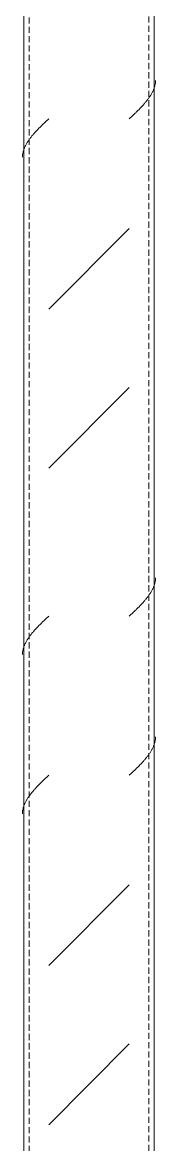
# Model space of a CAD drawing. Header units: centimetres. Extents: x -336 to 16318, y -437 to 1921.
# Drawn here: x 1433.1 to 1443.3, y 215.9 to 301.9 of the extents above; entities that cross this region are included whole.
import ezdxf

# ---------------------------------------------------------------- set-up
doc = ezdxf.new("R2010")
doc.units = ezdxf.units.CM
doc.linetypes.add('Hidden', pattern=[0.714375, 0.47625, -0.238125])
doc.layers.add('S-COLS', color=7, linetype='Continuous', lineweight=9)

# ---------------------------------------------------------------- blocks, each defined once
blk = doc.blocks.new('FP_1-Section 6')
at = {"layer": 'S-COLS'}
blk.add_line((1443.211, 94), (1443.211, 375.859), dxfattribs=at)
at = {"layer": 'S-COLS', "color": 9, "true_color": 0xc0c0c0}
for p, q in [((1443.325, 297.409), (1443.326, 297.455)), ((1443.088, 296.567), (1443.111, 296.614)), ((1443.111, 296.614), (1443.133, 296.661)), ((1443.133, 296.661), (1443.154, 296.707)), ((1443.154, 296.707), (1443.173, 296.754)), ((1443.173, 296.754), (1443.192, 296.801)), ((1443.192, 296.801), (1443.209, 296.848)), ((1443.209, 296.848), (1443.225, 296.894)), ((1443.225, 296.894), (1443.24, 296.941)), ((1443.24, 296.941), (1443.254, 296.988)), ((1443.254, 296.988), (1443.266, 297.035)), ((1443.266, 297.035), (1443.278, 297.081)), ((1443.278, 297.081), (1443.288, 297.128)), ((1443.288, 297.128), (1443.297, 297.175)), ((1443.297, 297.175), (1443.305, 297.222)), ((1443.305, 297.222), (1443.312, 297.268)), ((1443.312, 297.268), (1443.317, 297.315)), ((1443.317, 297.315), (1443.322, 297.362)), ((1443.322, 297.362), (1443.325, 297.409)), ((1442.47, 295.679), (1442.51, 295.725)), ((1442.51, 295.725), (1442.549, 295.772)), ((1442.549, 295.772), (1442.588, 295.819)), ((1442.588, 295.819), (1442.626, 295.866)), ((1442.626, 295.866), (1442.663, 295.912)), ((1442.663, 295.912), (1442.699, 295.959)), ((1442.699, 295.959), (1442.735, 296.006)), ((1442.735, 296.006), (1442.77, 296.053)), ((1442.77, 296.053), (1442.803, 296.1)), ((1442.803, 296.1), (1442.836, 296.146)), ((1442.836, 296.146), (1442.868, 296.193)), ((1442.868, 296.193), (1442.899, 296.24)), ((1442.899, 296.24), (1442.929, 296.287)), ((1442.929, 296.287), (1442.958, 296.333)), ((1442.958, 296.333), (1442.986, 296.38)), ((1442.986, 296.38), (1443.013, 296.427)), ((1443.013, 296.427), (1443.039, 296.474)), ((1443.039, 296.474), (1443.064, 296.52)), ((1443.064, 296.52), (1443.088, 296.567)), ((1441.651, 294.837), (1441.7, 294.884)), ((1441.7, 294.884), (1441.748, 294.931)), ((1441.748, 294.931), (1441.797, 294.977)), ((1441.797, 294.977), (1441.845, 295.024)), ((1441.845, 295.024), (1441.892, 295.071)), ((1441.892, 295.071), (1441.94, 295.118)), ((1441.94, 295.118), (1441.987, 295.164)), ((1441.987, 295.164), (1442.033, 295.211)), ((1442.033, 295.211), (1442.079, 295.258)), ((1442.079, 295.258), (1442.125, 295.305)), ((1442.125, 295.305), (1442.17, 295.351)), ((1442.17, 295.351), (1442.214, 295.398)), ((1442.214, 295.398), (1442.258, 295.445)), ((1442.258, 295.445), (1442.302, 295.492)), ((1442.302, 295.492), (1442.345, 295.538)), ((1442.345, 295.538), (1442.387, 295.585)), ((1442.387, 295.585), (1442.429, 295.632)), ((1442.429, 295.632), (1442.47, 295.679)), ((1441.306, 294.51), (1441.355, 294.557)), ((1441.355, 294.557), (1441.405, 294.603)), ((1441.405, 294.603), (1441.454, 294.65)), ((1441.454, 294.65), (1441.504, 294.697)), ((1441.504, 294.697), (1441.553, 294.744)), ((1441.553, 294.744), (1441.602, 294.79)), ((1441.602, 294.79), (1441.651, 294.837)), ((1443.209, 258.748), (1443.225, 258.794)), ((1443.225, 258.794), (1443.24, 258.841)), ((1443.24, 258.841), (1443.254, 258.888)), ((1443.254, 258.888), (1443.266, 258.935)), ((1443.266, 258.935), (1443.278, 258.981)), ((1443.278, 258.981), (1443.288, 259.028)), ((1443.288, 259.028), (1443.297, 259.075)), ((1443.297, 259.075), (1443.305, 259.122)), ((1443.305, 259.122), (1443.312, 259.168)), ((1443.312, 259.168), (1443.317, 259.215)), ((1443.317, 259.215), (1443.322, 259.262)), ((1443.322, 259.262), (1443.325, 259.309)), ((1443.325, 259.309), (1443.326, 259.355)), ((1442.699, 257.859), (1442.735, 257.906)), ((1442.735, 257.906), (1442.77, 257.953)), ((1442.77, 257.953), (1442.803, 258)), ((1442.803, 258), (1442.836, 258.046)), ((1442.836, 258.046), (1442.868, 258.093)), ((1442.868, 258.093), (1442.899, 258.14)), ((1442.899, 258.14), (1442.929, 258.187)), ((1442.929, 258.187), (1442.958, 258.233)), ((1442.958, 258.233), (1442.986, 258.28)), ((1442.986, 258.28), (1443.013, 258.327)), ((1443.013, 258.327), (1443.039, 258.374)), ((1443.039, 258.374), (1443.064, 258.42)), ((1443.064, 258.42), (1443.088, 258.467)), ((1443.088, 258.467), (1443.111, 258.514)), ((1443.111, 258.514), (1443.133, 258.561)), ((1443.133, 258.561), (1443.154, 258.607)), ((1443.154, 258.607), (1443.173, 258.654)), ((1443.173, 258.654), (1443.192, 258.701)), ((1443.192, 258.701), (1443.209, 258.748)), ((1441.94, 257.018), (1441.987, 257.064)), ((1441.987, 257.064), (1442.033, 257.111)), ((1442.033, 257.111), (1442.079, 257.158)), ((1442.079, 257.158), (1442.125, 257.205)), ((1442.125, 257.205), (1442.17, 257.251)), ((1442.17, 257.251), (1442.214, 257.298)), ((1442.214, 257.298), (1442.258, 257.345)), ((1442.258, 257.345), (1442.302, 257.392)), ((1442.302, 257.392), (1442.345, 257.438)), ((1442.345, 257.438), (1442.387, 257.485)), ((1442.387, 257.485), (1442.429, 257.532)), ((1442.429, 257.532), (1442.47, 257.579)), ((1442.47, 257.579), (1442.51, 257.625)), ((1442.51, 257.625), (1442.549, 257.672)), ((1442.549, 257.672), (1442.588, 257.719)), ((1442.588, 257.719), (1442.626, 257.766)), ((1442.626, 257.766), (1442.663, 257.812)), ((1442.663, 257.812), (1442.699, 257.859)), ((1441.306, 256.41), (1441.355, 256.457)), ((1441.355, 256.457), (1441.405, 256.503)), ((1441.405, 256.503), (1441.454, 256.55)), ((1441.454, 256.55), (1441.504, 256.597)), ((1441.504, 256.597), (1441.553, 256.644)), ((1441.553, 256.644), (1441.602, 256.69)), ((1441.602, 256.69), (1441.651, 256.737)), ((1441.651, 256.737), (1441.7, 256.784)), ((1441.7, 256.784), (1441.748, 256.831)), ((1441.748, 256.831), (1441.797, 256.877)), ((1441.797, 256.877), (1441.845, 256.924)), ((1441.845, 256.924), (1441.892, 256.971)), ((1441.892, 256.971), (1441.94, 257.018)), ((1443.254, 246.698), (1443.266, 246.745)), ((1443.266, 246.745), (1443.278, 246.792)), ((1443.278, 246.792), (1443.288, 246.839)), ((1443.288, 246.839), (1443.297, 246.885)), ((1443.297, 246.885), (1443.305, 246.932)), ((1443.305, 246.932), (1443.312, 246.979)), ((1443.312, 246.979), (1443.317, 247.026)), ((1443.317, 247.026), (1443.322, 247.072)), ((1443.322, 247.072), (1443.325, 247.119)), ((1443.325, 247.119), (1443.326, 247.166)), ((1442.836, 245.857), (1442.868, 245.904)), ((1442.868, 245.904), (1442.899, 245.95)), ((1442.899, 245.95), (1442.929, 245.997)), ((1442.929, 245.997), (1442.958, 246.044)), ((1442.958, 246.044), (1442.986, 246.091)), ((1442.986, 246.091), (1443.013, 246.137)), ((1443.013, 246.137), (1443.039, 246.184)), ((1443.039, 246.184), (1443.064, 246.231)), ((1443.064, 246.231), (1443.088, 246.278)), ((1443.088, 246.278), (1443.111, 246.324)), ((1443.111, 246.324), (1443.133, 246.371)), ((1443.133, 246.371), (1443.154, 246.418)), ((1443.154, 246.418), (1443.173, 246.465)), ((1443.173, 246.465), (1443.192, 246.511)), ((1443.192, 246.511), (1443.209, 246.558)), ((1443.209, 246.558), (1443.225, 246.605)), ((1443.225, 246.605), (1443.24, 246.652)), ((1443.24, 246.652), (1443.254, 246.698)), ((1442.079, 244.968), (1442.125, 245.015)), ((1442.125, 245.015), (1442.17, 245.062)), ((1442.17, 245.062), (1442.214, 245.109)), ((1442.214, 245.109), (1442.258, 245.155)), ((1442.258, 245.155), (1442.302, 245.202)), ((1442.302, 245.202), (1442.345, 245.249)), ((1442.345, 245.249), (1442.387, 245.296)), ((1442.387, 245.296), (1442.429, 245.343)), ((1442.429, 245.343), (1442.47, 245.389)), ((1442.47, 245.389), (1442.51, 245.436)), ((1442.51, 245.436), (1442.549, 245.483)), ((1442.549, 245.483), (1442.588, 245.53)), ((1442.588, 245.53), (1442.626, 245.576)), ((1442.626, 245.576), (1442.663, 245.623)), ((1442.663, 245.623), (1442.699, 245.67)), ((1442.699, 245.67), (1442.735, 245.717)), ((1442.735, 245.717), (1442.77, 245.763)), ((1442.77, 245.763), (1442.803, 245.81)), ((1442.803, 245.81), (1442.836, 245.857)), ((1441.306, 244.22), (1441.355, 244.267)), ((1441.355, 244.267), (1441.405, 244.314)), ((1441.405, 244.314), (1441.454, 244.361)), ((1441.454, 244.361), (1441.504, 244.407)), ((1441.504, 244.407), (1441.553, 244.454)), ((1441.553, 244.454), (1441.602, 244.501)), ((1441.602, 244.501), (1441.651, 244.548)), ((1441.651, 244.548), (1441.7, 244.594)), ((1441.7, 244.594), (1441.748, 244.641)), ((1441.748, 244.641), (1441.797, 244.688)), ((1441.797, 244.688), (1441.845, 244.735)), ((1441.845, 244.735), (1441.892, 244.781)), ((1441.892, 244.781), (1441.94, 244.828)), ((1441.94, 244.828), (1441.987, 244.875)), ((1441.987, 244.875), (1442.033, 244.922)), ((1442.033, 244.922), (1442.079, 244.968))]:
    blk.add_line(p, q, dxfattribs=at)
blk = doc.blocks.new('FP_2-Section 6')
at = {"layer": 'S-COLS'}
blk.add_line((1433.211, 375.859), (1433.211, 94), dxfattribs=at)
at = {"layer": 'S-COLS', "color": 9, "true_color": 0xc0c0c0}
for p, q in [((1434.576, 293.995), (1434.624, 294.042)), ((1434.624, 294.042), (1434.673, 294.089)), ((1434.673, 294.089), (1434.721, 294.136)), ((1434.721, 294.136), (1434.77, 294.183)), ((1434.77, 294.183), (1434.819, 294.229)), ((1434.819, 294.229), (1434.868, 294.276)), ((1434.868, 294.276), (1434.917, 294.323)), ((1434.917, 294.323), (1434.967, 294.37)), ((1434.967, 294.37), (1435.016, 294.416)), ((1435.016, 294.416), (1435.066, 294.463)), ((1435.066, 294.463), (1435.116, 294.51)), ((1433.758, 293.107), (1433.795, 293.154)), ((1433.795, 293.154), (1433.833, 293.201)), ((1433.833, 293.201), (1433.872, 293.247)), ((1433.872, 293.247), (1433.911, 293.294)), ((1433.911, 293.294), (1433.952, 293.341)), ((1433.952, 293.341), (1433.993, 293.388)), ((1433.993, 293.388), (1434.034, 293.434)), ((1434.034, 293.434), (1434.076, 293.481)), ((1434.076, 293.481), (1434.119, 293.528)), ((1434.119, 293.528), (1434.163, 293.575)), ((1434.163, 293.575), (1434.207, 293.621)), ((1434.207, 293.621), (1434.251, 293.668)), ((1434.251, 293.668), (1434.296, 293.715)), ((1434.296, 293.715), (1434.342, 293.762)), ((1434.342, 293.762), (1434.388, 293.808)), ((1434.388, 293.808), (1434.435, 293.855)), ((1434.435, 293.855), (1434.482, 293.902)), ((1434.482, 293.902), (1434.529, 293.949)), ((1434.529, 293.949), (1434.576, 293.995)), ((1433.248, 292.266), (1433.268, 292.312)), ((1433.268, 292.312), (1433.288, 292.359)), ((1433.288, 292.359), (1433.31, 292.406)), ((1433.31, 292.406), (1433.333, 292.453)), ((1433.333, 292.453), (1433.357, 292.499)), ((1433.357, 292.499), (1433.382, 292.546)), ((1433.382, 292.546), (1433.408, 292.593)), ((1433.408, 292.593), (1433.435, 292.64)), ((1433.435, 292.64), (1433.463, 292.686)), ((1433.463, 292.686), (1433.492, 292.733)), ((1433.492, 292.733), (1433.522, 292.78)), ((1433.522, 292.78), (1433.553, 292.827)), ((1433.553, 292.827), (1433.585, 292.873)), ((1433.585, 292.873), (1433.618, 292.92)), ((1433.618, 292.92), (1433.652, 292.967)), ((1433.652, 292.967), (1433.686, 293.014)), ((1433.686, 293.014), (1433.722, 293.06)), ((1433.722, 293.06), (1433.758, 293.107)), ((1433.095, 291.564), (1433.097, 291.611)), ((1433.097, 291.611), (1433.1, 291.658)), ((1433.1, 291.658), (1433.104, 291.704)), ((1433.104, 291.704), (1433.109, 291.751)), ((1433.109, 291.751), (1433.116, 291.798)), ((1433.116, 291.798), (1433.124, 291.845)), ((1433.124, 291.845), (1433.133, 291.891)), ((1433.133, 291.891), (1433.143, 291.938)), ((1433.143, 291.938), (1433.155, 291.985)), ((1433.155, 291.985), (1433.167, 292.032)), ((1433.167, 292.032), (1433.181, 292.079)), ((1433.181, 292.079), (1433.196, 292.125)), ((1433.196, 292.125), (1433.212, 292.172)), ((1433.212, 292.172), (1433.23, 292.219)), ((1433.23, 292.219), (1433.248, 292.266)), ((1434.819, 256.129), (1434.868, 256.176)), ((1434.868, 256.176), (1434.917, 256.223)), ((1434.917, 256.223), (1434.967, 256.27)), ((1434.967, 256.27), (1435.016, 256.316)), ((1435.016, 256.316), (1435.066, 256.363)), ((1435.066, 256.363), (1435.116, 256.41)), ((1433.993, 255.288), (1434.034, 255.334)), ((1434.034, 255.334), (1434.076, 255.381)), ((1434.076, 255.381), (1434.119, 255.428)), ((1434.119, 255.428), (1434.163, 255.475)), ((1434.163, 255.475), (1434.207, 255.521)), ((1434.207, 255.521), (1434.251, 255.568)), ((1434.251, 255.568), (1434.296, 255.615)), ((1434.296, 255.615), (1434.342, 255.662)), ((1434.342, 255.662), (1434.388, 255.708)), ((1434.388, 255.708), (1434.435, 255.755)), ((1434.435, 255.755), (1434.482, 255.802)), ((1434.482, 255.802), (1434.529, 255.849)), ((1434.529, 255.849), (1434.576, 255.895)), ((1434.576, 255.895), (1434.624, 255.942)), ((1434.624, 255.942), (1434.673, 255.989)), ((1434.673, 255.989), (1434.721, 256.036)), ((1434.721, 256.036), (1434.77, 256.083)), ((1434.77, 256.083), (1434.819, 256.129)), ((1433.382, 254.446), (1433.408, 254.493)), ((1433.408, 254.493), (1433.435, 254.54)), ((1433.435, 254.54), (1433.463, 254.586)), ((1433.463, 254.586), (1433.492, 254.633)), ((1433.492, 254.633), (1433.522, 254.68)), ((1433.522, 254.68), (1433.553, 254.727)), ((1433.553, 254.727), (1433.585, 254.773)), ((1433.585, 254.773), (1433.618, 254.82)), ((1433.618, 254.82), (1433.652, 254.867)), ((1433.652, 254.867), (1433.686, 254.914)), ((1433.686, 254.914), (1433.722, 254.96)), ((1433.722, 254.96), (1433.758, 255.007)), ((1433.758, 255.007), (1433.795, 255.054)), ((1433.795, 255.054), (1433.833, 255.101)), ((1433.833, 255.101), (1433.872, 255.147)), ((1433.872, 255.147), (1433.911, 255.194)), ((1433.911, 255.194), (1433.952, 255.241)), ((1433.952, 255.241), (1433.993, 255.288)), ((1433.1, 253.558), (1433.104, 253.604)), ((1433.104, 253.604), (1433.109, 253.651)), ((1433.109, 253.651), (1433.116, 253.698)), ((1433.116, 253.698), (1433.124, 253.745)), ((1433.124, 253.745), (1433.133, 253.791)), ((1433.133, 253.791), (1433.143, 253.838)), ((1433.143, 253.838), (1433.155, 253.885)), ((1433.155, 253.885), (1433.167, 253.932)), ((1433.167, 253.932), (1433.181, 253.979)), ((1433.181, 253.979), (1433.196, 254.025)), ((1433.196, 254.025), (1433.212, 254.072)), ((1433.212, 254.072), (1433.23, 254.119)), ((1433.23, 254.119), (1433.248, 254.166)), ((1433.248, 254.166), (1433.268, 254.212)), ((1433.268, 254.212), (1433.288, 254.259)), ((1433.288, 254.259), (1433.31, 254.306)), ((1433.31, 254.306), (1433.333, 254.353)), ((1433.333, 254.353), (1433.357, 254.399)), ((1433.357, 254.399), (1433.382, 254.446)), ((1433.095, 253.464), (1433.097, 253.511)), ((1433.097, 253.511), (1433.1, 253.558)), ((1435.016, 244.127), (1435.066, 244.174)), ((1435.066, 244.174), (1435.116, 244.22)), ((1434.119, 243.239), (1434.163, 243.285)), ((1434.163, 243.285), (1434.207, 243.332)), ((1434.207, 243.332), (1434.251, 243.379)), ((1434.251, 243.379), (1434.296, 243.426)), ((1434.296, 243.426), (1434.342, 243.472)), ((1434.342, 243.472), (1434.388, 243.519)), ((1434.388, 243.519), (1434.435, 243.566)), ((1434.435, 243.566), (1434.482, 243.613)), ((1434.482, 243.613), (1434.529, 243.659)), ((1434.529, 243.659), (1434.576, 243.706)), ((1434.576, 243.706), (1434.624, 243.753)), ((1434.624, 243.753), (1434.673, 243.8)), ((1434.673, 243.8), (1434.721, 243.846)), ((1434.721, 243.846), (1434.77, 243.893)), ((1434.77, 243.893), (1434.819, 243.94)), ((1434.819, 243.94), (1434.868, 243.987)), ((1434.868, 243.987), (1434.917, 244.033)), ((1434.917, 244.033), (1434.967, 244.08)), ((1434.967, 244.08), (1435.016, 244.127)), ((1433.463, 242.397), (1433.492, 242.444)), ((1433.492, 242.444), (1433.522, 242.49)), ((1433.522, 242.49), (1433.553, 242.537)), ((1433.553, 242.537), (1433.585, 242.584)), ((1433.585, 242.584), (1433.618, 242.631)), ((1433.618, 242.631), (1433.652, 242.677)), ((1433.652, 242.677), (1433.686, 242.724)), ((1433.686, 242.724), (1433.722, 242.771)), ((1433.722, 242.771), (1433.758, 242.818)), ((1433.758, 242.818), (1433.795, 242.864)), ((1433.795, 242.864), (1433.833, 242.911)), ((1433.833, 242.911), (1433.872, 242.958)), ((1433.872, 242.958), (1433.911, 243.005)), ((1433.911, 243.005), (1433.952, 243.051)), ((1433.952, 243.051), (1433.993, 243.098)), ((1433.993, 243.098), (1434.034, 243.145)), ((1434.034, 243.145), (1434.076, 243.192)), ((1434.076, 243.192), (1434.119, 243.239)), ((1433.124, 241.555), (1433.133, 241.602)), ((1433.133, 241.602), (1433.143, 241.649)), ((1433.143, 241.649), (1433.155, 241.696)), ((1433.155, 241.696), (1433.167, 241.742)), ((1433.167, 241.742), (1433.181, 241.789)), ((1433.181, 241.789), (1433.196, 241.836)), ((1433.196, 241.836), (1433.212, 241.883)), ((1433.212, 241.883), (1433.23, 241.929)), ((1433.23, 241.929), (1433.248, 241.976)), ((1433.248, 241.976), (1433.268, 242.023)), ((1433.268, 242.023), (1433.288, 242.07)), ((1433.288, 242.07), (1433.31, 242.116)), ((1433.31, 242.116), (1433.333, 242.163)), ((1433.333, 242.163), (1433.357, 242.21)), ((1433.357, 242.21), (1433.382, 242.257)), ((1433.382, 242.257), (1433.408, 242.303)), ((1433.408, 242.303), (1433.435, 242.35)), ((1433.435, 242.35), (1433.463, 242.397)), ((1433.095, 241.275), (1433.097, 241.322)), ((1433.097, 241.322), (1433.1, 241.368)), ((1433.1, 241.368), (1433.104, 241.415)), ((1433.104, 241.415), (1433.109, 241.462)), ((1433.109, 241.462), (1433.116, 241.509)), ((1433.116, 241.509), (1433.124, 241.555))]:
    blk.add_line(p, q, dxfattribs=at)
blk = doc.blocks.new('HSS Rectangular-Column - 100 x 100 mm-1654927-Section 6')
at = {"layer": 'S-COLS', "true_color": 0xc0c0c0}
h = blk.add_hatch(dxfattribs=at)
h.set_pattern_fill('FP_3', color=9, style=0, pattern_type=2)
h.set_pattern_definition([(45, (4582.815, 712), (-25.1447, 25.1447), []), (45, (4582.815, 750.1), (-25.1447, 25.1447), [])])
h.paths.add_polyline_path([(1441.306, 94), (1441.306, 375.859), (1440.74, 375.809), (1440.646, 375.397), (1440.382, 375.066), (1439.881, 374.869), (1439.288, 374.859), (1436.278, 374.953), (1435.947, 375.217), (1435.764, 375.597), (1435.722, 375.859), (1435.116, 375.809), (1435.116, 94)])
h.paths.add_polyline_path([(1439.288, 375.359), (1439.79, 375.509), (1440.032, 375.717), (1440.032, 375.859), (1436.359, 375.859), (1436.69, 375.509), (1436.981, 375.383), (1437.193, 375.359), (1438.463, 375.359)])
at = {"layer": 'S-COLS', "linetype": 'Hidden'}
for p, q in [((1433.611, 375.859), (1433.611, 94)), ((1442.811, 94), (1442.811, 375.859))]:
    blk.add_line(p, q, dxfattribs=at)
at = {"layer": 'S-COLS'}
for name in ['FP_2-Section 6', 'FP_1-Section 6']:
    blk.add_blockref(name, (0, 0), dxfattribs=at)

msp = doc.modelspace()

# ---------------------------------------------------------------- block references
at = {"layer": 'S-COLS'}
msp.add_blockref('HSS Rectangular-Column - 100 x 100 mm-1654927-Section 6', (0, 0), dxfattribs=at)

doc.saveas('drawing.dxf')
